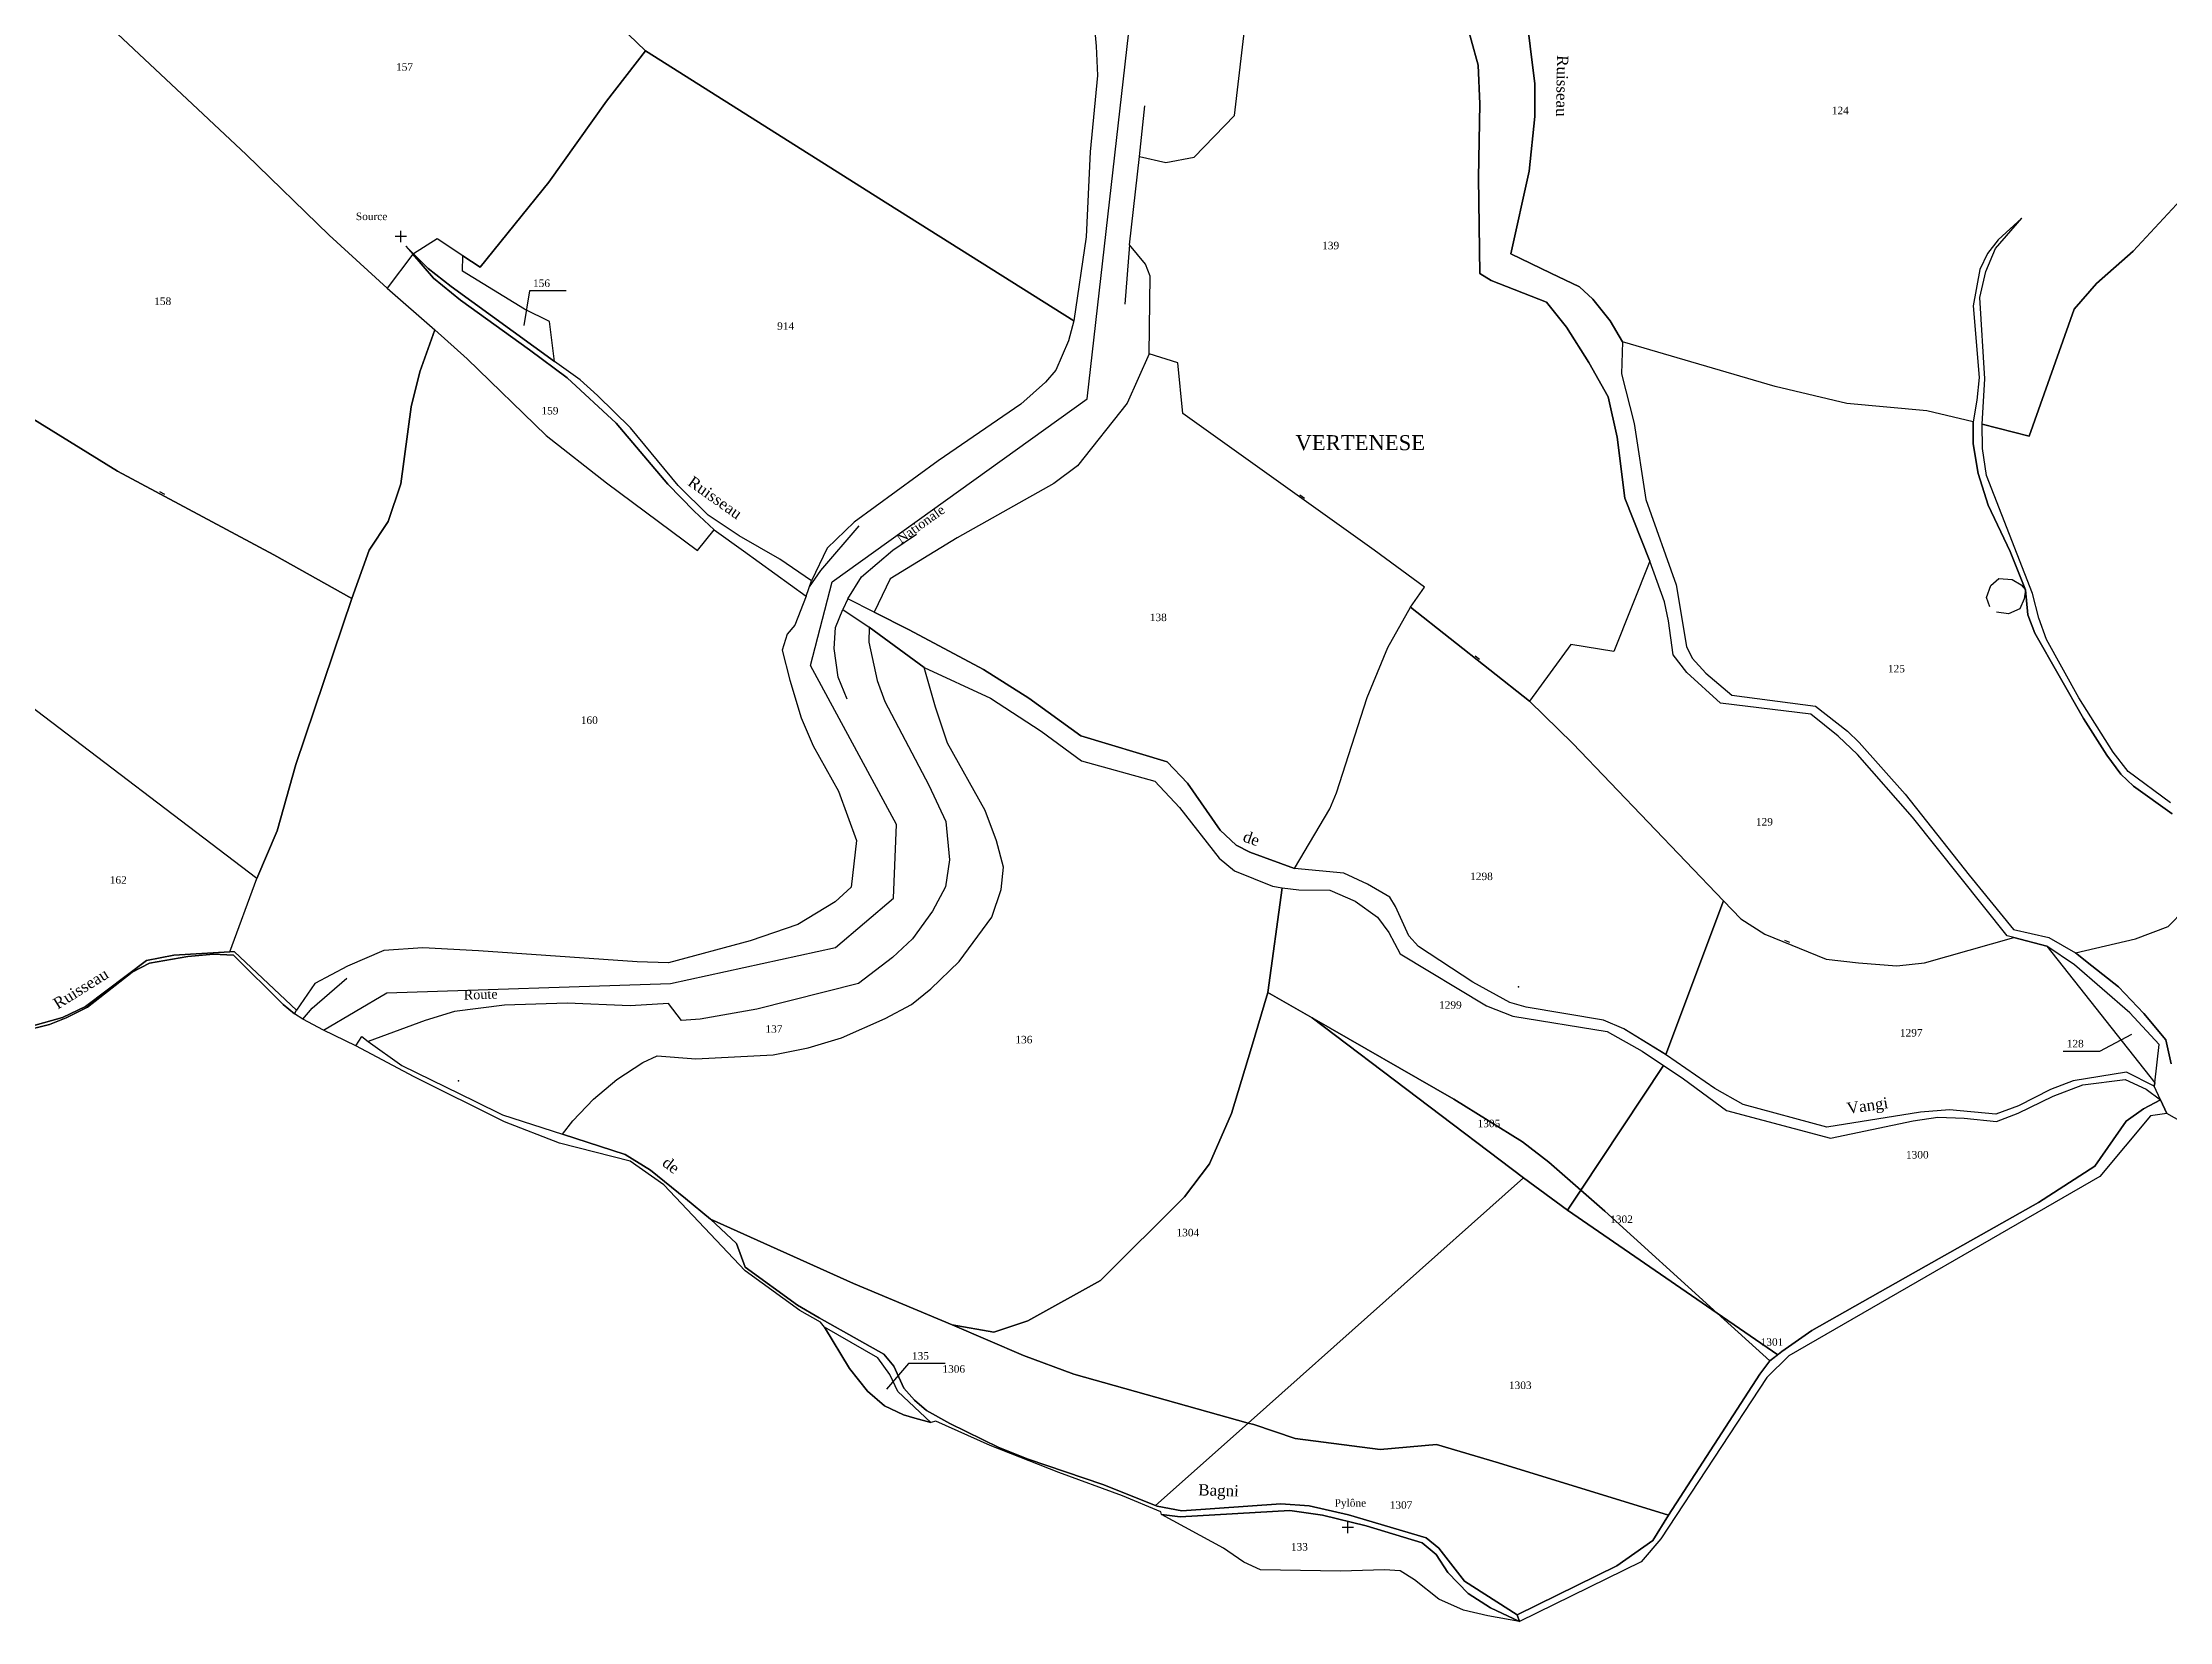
# Model space of a CAD drawing. Extents: x 1206804 to 1210977, y 6152742 to 6157901.
# Drawn here: x 1207997 to 1208564, y 6155538 to 6155960 of the extents above; entities that cross this region are included whole.
import ezdxf

# ---------------------------------------------------------------- set-up
doc = ezdxf.new("R2010")
doc.units = 0
doc.linetypes.add('CONTINU', pattern=[0])
doc.layers.get('0').update_dxf_attribs({"linetype": 'CONTINU'})
for name, color, linetype in [('1FLECHEFL', 7, 'CONTINU'), ('1LIEUDIT', 7, 'CONTINU'), ('1PARCELLE', 7, 'CONTINU'), ('1SUBDSECT', 7, 'CONTINU'), ('1TRONFLUV', 7, 'CONTINU'), ('1ZONCOMM', 7, 'CONTINU'), ('3CALVAIRE', 7, 'CONTINU'), ('3CALVAIRETEX', 7, 'CONTINU'), ('3FISCLINE', 7, 'CONTINUOUS'), ('3FLECHEPAR', 7, 'CONTINU'), ('3LIEUDITTEX', 7, 'CONTINU'), ('3MURNONMI', 7, 'CONTINU'), ('3PARCELLETEX', 7, 'CONTINU'), ('3SENTIER', 7, 'CONTINU'), ('3TRONFLUVTEX', 7, 'CONTINU'), ('3ZONCOMMTEX', 7, 'CONTINU')]:
    doc.layers.add(name, color=color, linetype=linetype)
doc.styles.get("Standard").update_dxf_attribs({"font": 'Times New Roman'})

# ---------------------------------------------------------------- blocks, each defined once
blk = doc.blocks.new('DETATOPO')
for points in [[(-1.5, 0), (1.5, 0)], [(0, -1.5), (0, 1.5)]]:
    blk.add_lwpolyline(points)
blk = doc.blocks.new('MURNOMI')
blk.add_line((-0.75, 0.5), (0.75, 0.5))
blk = doc.blocks.new('FLECHRU1')
blk.add_point((0, 0))

msp = doc.modelspace()

# ---------------------------------------------------------------- linework, layer by layer
at = {"layer": '1LIEUDIT'}
msp.add_lwpolyline([(1208574.82, 6155667.66), (1208563.77, 6155673.92), (1208559.46, 6155673.27), (1208545.91, 6155657.07), (1208463.01, 6155609.24), (1208457.1, 6155603.51), (1208428.86, 6155560.48), (1208423.58, 6155554.35), (1208391.17, 6155538.4), (1208382.73, 6155539.89), (1208376.18, 6155541.44), (1208369.59, 6155544.31), (1208363.13, 6155549.51), (1208359.34, 6155551.93), (1208355.17, 6155552.22), (1208343.37, 6155551.78), (1208322.04, 6155552.21), (1208317.65, 6155554.2), (1208313.32, 6155557.14), (1208312.17, 6155557.93), (1208295.71, 6155566.92), (1208295.52, 6155567.66), (1208285.23, 6155571.91), (1208268.26, 6155578.12), (1208249.96, 6155585.33), (1208235.48, 6155591.85), (1208234.18, 6155591.44), (1208229.86, 6155592.66), (1208226.9, 6155593.53), (1208221.82, 6155595.9), (1208217.22, 6155599.82), (1208212.48, 6155605.87), (1208205.8, 6155616.9), (1208204.72, 6155618.26), (1208199.25, 6155621.38), (1208184.61, 6155631.92), (1208162.96, 6155654.93), (1208153.98, 6155661.18), (1208135.15, 6155666.03), (1208120.43, 6155671.66), (1208096.36, 6155683.67), (1208080.78, 6155692.01), (1208072.2, 6155696.11), (1208066.65, 6155699.13), (1208064.48, 6155700.54), (1208061.4, 6155703.03), (1208048.18, 6155716.17), (1208042.87, 6155716.39), (1208035.96, 6155715.83), (1208025.81, 6155714.07), (1208021.19, 6155711.67), (1208009.21, 6155702.31), (1208003.52, 6155699.46), (1207999.09, 6155697.66), (1207991.92, 6155695.9)], dxfattribs=at)
at = {"layer": '1PARCELLE'}
for points in [[(1208011.52, 6155967.33), (1208055.82, 6155986.79), (1208084.98, 6156000.93), (1208087.52, 6156002.36), (1208097.8, 6156011.02), (1208120.48, 6155991.89), (1208137.57, 6155977.13), (1208158.09, 6155957.45), (1208147.63, 6155944.02), (1208132.23, 6155922.36), (1208113.92, 6155899.73), (1208109.38, 6155902.77), (1208102.47, 6155907.29), (1208096.19, 6155903.27), (1208094.14, 6155905.33), (1208095.98, 6155903.19), (1208089.19, 6155894.15), (1208073.73, 6155908.27), (1208051.57, 6155929.8), (1208011.52, 6155967.33)], [(1207912, 6155908.64), (1207935.05, 6155922.62), (1207945.06, 6155930.47), (1207957.28, 6155939.22), (1207969.31, 6155946.88), (1207981.21, 6155954.03), (1207994.39, 6155961.83), (1208011.52, 6155967.33), (1208051.57, 6155929.8), (1208073.73, 6155908.27), (1208089.19, 6155894.15), (1208101.83, 6155882.98), (1208097.91, 6155871.77), (1208095.56, 6155862.42), (1208092.77, 6155841.88), (1208089.46, 6155831.84), (1208084.32, 6155824.23), (1208079.71, 6155811.34), (1208058.94, 6155822.97), (1208017.22, 6155845.28), (1207991.68, 6155861.13), (1207962.88, 6155878.07), (1207923.72, 6155899.75), (1207912, 6155908.64)], [(1208158.09, 6155957.45), (1208222.64, 6155916.64), (1208272.33, 6155885.43), (1208270.89, 6155880.07), (1208267.5, 6155872.24), (1208264.76, 6155869.04), (1208258.17, 6155863.14), (1208236.07, 6155848.06), (1208213.72, 6155831.71), (1208206.53, 6155824.7), (1208202.31, 6155816.07), (1208193.9, 6155821.82), (1208183.06, 6155827.99), (1208174.76, 6155833.56), (1208166.78, 6155841.45), (1208154.02, 6155856.84), (1208145.22, 6155865.45), (1208140.59, 6155869.63), (1208133.8, 6155874.53), (1208132.41, 6155885.19), (1208125.78, 6155888.49), (1208109.26, 6155898.68), (1208109.38, 6155902.77), (1208113.92, 6155899.73), (1208132.23, 6155922.36), (1208147.63, 6155944.02), (1208158.09, 6155957.45)], [(1208133.8, 6155874.53), (1208132.41, 6155885.19), (1208125.78, 6155888.49), (1208109.26, 6155898.68), (1208109.38, 6155902.77), (1208102.47, 6155907.29), (1208096.19, 6155903.27), (1208100.13, 6155899.33), (1208106.21, 6155894.51), (1208133.8, 6155874.53)], [(1208095.98, 6155903.19), (1208089.19, 6155894.15), (1208101.83, 6155882.98), (1208110.5, 6155875.26), (1208131.6, 6155854.76), (1208147.68, 6155842.21), (1208171.9, 6155824.12), (1208176.38, 6155829.64), (1208171.04, 6155834.61), (1208163.97, 6155841.79), (1208150.26, 6155858.08), (1208137.16, 6155870.19), (1208127.14, 6155877.68), (1208108.74, 6155890.87), (1208101.5, 6155896.8), (1208095.98, 6155903.19)], [(1208176.38, 6155829.64), (1208184.15, 6155824), (1208200.88, 6155811.91), (1208197.86, 6155804.24), (1208195.82, 6155801.76), (1208194.51, 6155797.56), (1208196.51, 6155789.51), (1208199.58, 6155779.52), (1208202.75, 6155772.01), (1208209.5, 6155759.93), (1208214.33, 6155746.73), (1208212.87, 6155734.3), (1208208.67, 6155730.4), (1208198.72, 6155724.37), (1208185.96, 6155719.97), (1208164.15, 6155714.08), (1208155.84, 6155714.35), (1208113.53, 6155717.33), (1208098.66, 6155718.11), (1208088.23, 6155717.38), (1208078.57, 6155713.24), (1208069.84, 6155708.6), (1208064.98, 6155701.47), (1208048.47, 6155717.01), (1208047.16, 6155717.01), (1208054.39, 6155736.62), (1208059.85, 6155749.36), (1208064.81, 6155767.01), (1208079.71, 6155811.34), (1208084.32, 6155824.23), (1208089.46, 6155831.84), (1208092.77, 6155841.88), (1208095.56, 6155862.42), (1208097.91, 6155871.77), (1208101.83, 6155882.98), (1208110.5, 6155875.26), (1208131.6, 6155854.76), (1208147.68, 6155842.21), (1208171.9, 6155824.12), (1208176.38, 6155829.64)], [(1208292.36, 6155876.61), (1208286.51, 6155863.46), (1208273.27, 6155846.73), (1208266.96, 6155841.99), (1208241.2, 6155827.47), (1208223.27, 6155816.59), (1208219.02, 6155807.63), (1208228.39, 6155802.95), (1208248.22, 6155792.37), (1208260.27, 6155784.7), (1208274.14, 6155774.71), (1208297.21, 6155767.76), (1208302.56, 6155762.02), (1208311.31, 6155749.54), (1208315.61, 6155745.47), (1208319.22, 6155743.65), (1208331.16, 6155739.27), (1208340.52, 6155755.19), (1208342.32, 6155759.45), (1208350.56, 6155784.9), (1208356.06, 6155798.22), (1208362.07, 6155809), (1208365.79, 6155814.3), (1208352.35, 6155824.23), (1208301.36, 6155860.66), (1208300.02, 6155874.23), (1208292.36, 6155876.61)], [(1208393.77, 6155783.92), (1208405.4, 6155772.6), (1208445.56, 6155730.66), (1208450.21, 6155725.81), (1208456.57, 6155721.79), (1208472.95, 6155715.1), (1208481.52, 6155714.08), (1208491.78, 6155713.29), (1208499.14, 6155714.1), (1208522.94, 6155720.88), (1208521.22, 6155721.34), (1208495.96, 6155752.99), (1208481.27, 6155769.67), (1208476.15, 6155774.61), (1208468.83, 6155780.44), (1208444.76, 6155783.42), (1208435.76, 6155791.58), (1208432.15, 6155796.28), (1208430.92, 6155805.34), (1208429.84, 6155810.45), (1208425.9, 6155821.23), (1208416.32, 6155797.17), (1208404.82, 6155799.02), (1208393.77, 6155783.92)], [(1208430.18, 6155689.62), (1208419, 6155696.51), (1208413.51, 6155698.79), (1208392.93, 6155702.33), (1208388.58, 6155703.53), (1208378.66, 6155708.99), (1208364.22, 6155718.46), (1208361.62, 6155721.3), (1208358.08, 6155729.17), (1208356.53, 6155731.66), (1208350.58, 6155735.13), (1208344.33, 6155738.04), (1208331.16, 6155739.27), (1208340.52, 6155755.19), (1208342.32, 6155759.45), (1208350.56, 6155784.9), (1208356.06, 6155798.22), (1208362.07, 6155809), (1208393.77, 6155783.92), (1208405.4, 6155772.6), (1208445.56, 6155730.66), (1208430.18, 6155689.62)], [(1208135.94, 6155668.38), (1208138.67, 6155671.93), (1208144.18, 6155677.74), (1208150.43, 6155683.03), (1208157.38, 6155687.5), (1208161.15, 6155689.32), (1208171.45, 6155688.5), (1208192.07, 6155689.56), (1208201.43, 6155691.45), (1208210.29, 6155694.09), (1208221.93, 6155699.26), (1208229.03, 6155702.96), (1208234.16, 6155707.17), (1208241.73, 6155714.5), (1208250.45, 6155726.29), (1208252.87, 6155733.71), (1208253.49, 6155739.62), (1208251.64, 6155746.62), (1208248.63, 6155754.74), (1208238.62, 6155772.76), (1208235.4, 6155782.35), (1208232.37, 6155792.92), (1208217.67, 6155803.63), (1208217.64, 6155799.65), (1208219.83, 6155789.45), (1208221.85, 6155783.83), (1208233.65, 6155761.55), (1208238.12, 6155751.86), (1208239.15, 6155741.6), (1208238.06, 6155734.37), (1208234.58, 6155727.91), (1208229.25, 6155720.56), (1208223.9, 6155715.57), (1208214.83, 6155708.6), (1208187.74, 6155701.76), (1208172.62, 6155699.07), (1208167.66, 6155698.69), (1208164.17, 6155703.24), (1208153.96, 6155702.68), (1208137.16, 6155703.32), (1208120.44, 6155702.86), (1208107.11, 6155701.15), (1208099.32, 6155698.71), (1208084.11, 6155693.14), (1208093.05, 6155686.73), (1208112.5, 6155677.22), (1208119.95, 6155673.52), (1208135.94, 6155668.38)], [(1208239.88, 6155617.51), (1208213.57, 6155628.58), (1208175.41, 6155645.74), (1208168.72, 6155651.27), (1208159.36, 6155658.83), (1208152.65, 6155662.95), (1208135.94, 6155668.38), (1208138.67, 6155671.93), (1208144.18, 6155677.74), (1208150.43, 6155683.03), (1208157.38, 6155687.5), (1208161.15, 6155689.32), (1208171.45, 6155688.5), (1208192.07, 6155689.56), (1208201.43, 6155691.45), (1208210.29, 6155694.09), (1208221.93, 6155699.26), (1208229.03, 6155702.96), (1208234.16, 6155707.17), (1208241.73, 6155714.5), (1208250.45, 6155726.29), (1208252.87, 6155733.71), (1208253.49, 6155739.62), (1208251.64, 6155746.62), (1208248.63, 6155754.74), (1208238.62, 6155772.76), (1208235.4, 6155782.35), (1208232.37, 6155792.92), (1208250.06, 6155784.73), (1208263.61, 6155775.88), (1208274.37, 6155768), (1208293.89, 6155762.6), (1208300.51, 6155755.56), (1208311.04, 6155742.06), (1208315.15, 6155738.66), (1208325.27, 6155734.61), (1208327.84, 6155734.11), (1208324.03, 6155706.22), (1208319.68, 6155691.57), (1208314.38, 6155673.88), (1208308.43, 6155660.48), (1208301.82, 6155651.66), (1208279.43, 6155629.41), (1208260.02, 6155618.6), (1208250.93, 6155615.56), (1208239.88, 6155617.51)], [(1208047.16, 6155717.01), (1208054.39, 6155736.62), (1207991.51, 6155784.44), (1207994.67, 6155697.33), (1208002.58, 6155699.54), (1208008.75, 6155702.46), (1208024.98, 6155714.74), (1208032.28, 6155716.15), (1208047.16, 6155717.01)], [(1208335.87, 6155699.41), (1208324.03, 6155706.22), (1208327.84, 6155734.11), (1208332.26, 6155733.59), (1208340.6, 6155733.51), (1208347.35, 6155730.57), (1208353.29, 6155726.32), (1208356.29, 6155722.21), (1208359.35, 6155716.49), (1208382.31, 6155702.6), (1208389.38, 6155699.86), (1208414.56, 6155695.8), (1208423.9, 6155690.59), (1208429.59, 6155686.72), (1208407.48, 6155653.44), (1208398.93, 6155660.91), (1208391.94, 6155666.34), (1208373.66, 6155677.7), (1208335.87, 6155699.41)], [(1208450.78, 6155676.36), (1208443.24, 6155680.55), (1208430.37, 6155689.5), (1208430.18, 6155689.62), (1208445.56, 6155730.66), (1208450.21, 6155725.81), (1208456.57, 6155721.79), (1208472.95, 6155715.1), (1208481.52, 6155714.08), (1208491.78, 6155713.29), (1208499.14, 6155714.1), (1208522.94, 6155720.88), (1208531.81, 6155718.56), (1208560.57, 6155682.1), (1208560.37, 6155681.25), (1208552.99, 6155684.97), (1208538.83, 6155682.63), (1208532.74, 6155680.29), (1208524.27, 6155675.99), (1208518.22, 6155673.76), (1208505.82, 6155674.9), (1208498.12, 6155674.3), (1208473.13, 6155670.26), (1208450.78, 6155676.36)], [(1208531.81, 6155718.56), (1208560.57, 6155682.1), (1208561.78, 6155692.31), (1208553.93, 6155700.82), (1208539.18, 6155713.61), (1208531.81, 6155718.56)], [(1208318.77, 6155591.35), (1208272.28, 6155604.4), (1208258.84, 6155609.33), (1208239.88, 6155617.51), (1208250.93, 6155615.56), (1208260.02, 6155618.6), (1208279.43, 6155629.41), (1208301.82, 6155651.66), (1208308.43, 6155660.48), (1208314.38, 6155673.88), (1208319.68, 6155691.57), (1208324.03, 6155706.22), (1208335.87, 6155699.41), (1208392.17, 6155656.73), (1208318.77, 6155591.35)], [(1208335.87, 6155699.41), (1208373.66, 6155677.7), (1208391.94, 6155666.34), (1208398.93, 6155660.91), (1208407.48, 6155653.44), (1208403.99, 6155648.17), (1208392.17, 6155656.73), (1208335.87, 6155699.41)], [(1208429.59, 6155686.72), (1208434.86, 6155683.14), (1208446.38, 6155674.7), (1208474.1, 6155667.3), (1208496.13, 6155671.95), (1208502.71, 6155672.94), (1208509.73, 6155672.7), (1208518.36, 6155671.82), (1208524.17, 6155674.04), (1208533.5, 6155678.58), (1208541.42, 6155681.56), (1208552.7, 6155682.99), (1208558.28, 6155680.41), (1208562.08, 6155677.61), (1208557.52, 6155675.14), (1208552.93, 6155671.85), (1208544.57, 6155659.91), (1208529.59, 6155650.18), (1208496.15, 6155631.31), (1208469.13, 6155616.05), (1208461.07, 6155610.42), (1208460.01, 6155609.58), (1208443.87, 6155620.69), (1208413.9, 6155647.84), (1208407.48, 6155653.44), (1208429.59, 6155686.72)], [(1208385.51, 6155580.75), (1208369.04, 6155585.64), (1208353.96, 6155584.28), (1208331.34, 6155587.18), (1208320.28, 6155590.93), (1208318.77, 6155591.35), (1208392.17, 6155656.73), (1208403.99, 6155648.17), (1208443.87, 6155620.69), (1208457.95, 6155607.94), (1208455.21, 6155604.35), (1208430.88, 6155566.78), (1208385.51, 6155580.75)], [(1208407.48, 6155653.44), (1208413.9, 6155647.84), (1208443.87, 6155620.69), (1208403.99, 6155648.17), (1208407.48, 6155653.44)], [(1208294.07, 6155569.34), (1208280.03, 6155574.96), (1208260.12, 6155581.74), (1208252.26, 6155584.78), (1208239.18, 6155591.19), (1208233, 6155594.65), (1208229.77, 6155597.44), (1208226.95, 6155600.67), (1208224.26, 6155606.55), (1208221.65, 6155609.69), (1208215.15, 6155613.38), (1208204.4, 6155619.45), (1208198.62, 6155622.79), (1208184.66, 6155632.9), (1208182.35, 6155639.23), (1208175.41, 6155645.74), (1208213.57, 6155628.58), (1208239.88, 6155617.51), (1208258.84, 6155609.33), (1208272.28, 6155604.4), (1208318.77, 6155591.35), (1208294.07, 6155569.34)], [(1208460.01, 6155609.58), (1208457.95, 6155607.94), (1208443.87, 6155620.69), (1208460.01, 6155609.58)], [(1208234.18, 6155591.44), (1208225.33, 6155599.79), (1208223.23, 6155604.31), (1208220.03, 6155608.78), (1208205.8, 6155616.9), (1208212.48, 6155605.87), (1208217.22, 6155599.82), (1208221.82, 6155595.9), (1208226.9, 6155593.53), (1208229.86, 6155592.66), (1208234.18, 6155591.44)], [(1208376.5, 6155549.14), (1208369.59, 6155557.92), (1208366.28, 6155560.68), (1208345.56, 6155566.84), (1208335.02, 6155569.23), (1208327.48, 6155569.82), (1208301.11, 6155567.88), (1208294.47, 6155569.18), (1208294.07, 6155569.34), (1208318.77, 6155591.35), (1208320.28, 6155590.93), (1208331.34, 6155587.18), (1208353.96, 6155584.28), (1208369.04, 6155585.64), (1208385.51, 6155580.75), (1208430.88, 6155566.78), (1208426.71, 6155560), (1208417.1, 6155553.23), (1208390.5, 6155540.15), (1208376.5, 6155549.14)], [(1208391.17, 6155538.4), (1208382.73, 6155539.89), (1208376.18, 6155541.44), (1208369.59, 6155544.31), (1208363.13, 6155549.51), (1208359.34, 6155551.93), (1208355.17, 6155552.22), (1208343.37, 6155551.78), (1208322.04, 6155552.21), (1208317.65, 6155554.2), (1208313.32, 6155557.14), (1208312.17, 6155557.93), (1208295.71, 6155566.92), (1208300.62, 6155566.32), (1208329.88, 6155568.01), (1208338.57, 6155566.78), (1208350.22, 6155563.9), (1208365.18, 6155559.38), (1208368.96, 6155556.23), (1208372.01, 6155551.51), (1208377.47, 6155545.84), (1208383.4, 6155542.02), (1208391.17, 6155538.4)]]:
    msp.add_lwpolyline(points, close=True, dxfattribs=at)
for points in [[(1208277.39, 6155968.43), (1208278.27, 6155958.65), (1208278.57, 6155950.83), (1208276.65, 6155930.48), (1208275.6, 6155907.76), (1208272.33, 6155885.43), (1208222.64, 6155916.64), (1208158.09, 6155957.45), (1208137.57, 6155977.13)], [(1208374.48, 6155973.95), (1208380.08, 6155953.57), (1208380.55, 6155943.32), (1208380.21, 6155923.56), (1208380.59, 6155898), (1208383.63, 6155896.15), (1208398.31, 6155890.41), (1208403.67, 6155883.67), (1208409.63, 6155874.29), (1208414.79, 6155865.08), (1208417.21, 6155854.39), (1208419.21, 6155838.09), (1208425.9, 6155821.23), (1208416.32, 6155797.17), (1208404.82, 6155799.02), (1208393.77, 6155783.92), (1208362.07, 6155809), (1208365.79, 6155814.3), (1208352.35, 6155824.23), (1208301.36, 6155860.66), (1208300.02, 6155874.23), (1208292.36, 6155876.61), (1208292.65, 6155897.3), (1208291.44, 6155900.5), (1208287.14, 6155905.63), (1208289.78, 6155929.24), (1208296.8, 6155927.65), (1208304.37, 6155929.09), (1208315.15, 6155940.2), (1208318.25, 6155966.8)], [(1208577.9, 6155928.86), (1208554.8, 6155903.97), (1208545.03, 6155895.32), (1208539.06, 6155888.5), (1208527.1, 6155854.59), (1208514.55, 6155857.84), (1208515.23, 6155869.93), (1208513.88, 6155891.61), (1208515.47, 6155898.57), (1208518.12, 6155904.67), (1208525.12, 6155912.77), (1208518.79, 6155907.04), (1208515.92, 6155903.39), (1208513.9, 6155899.08), (1208512.1, 6155889.42), (1208513.72, 6155870.3), (1208513.08, 6155864.27), (1208512.17, 6155858.48), (1208512.17, 6155858.48), (1208499.74, 6155861.37), (1208478.48, 6155863.37), (1208459.35, 6155867.9), (1208418.61, 6155879.83), (1208415.37, 6155885.41), (1208410.67, 6155891.2), (1208407.15, 6155894.46), (1208399.46, 6155898.11), (1208388.86, 6155903.27), (1208393.69, 6155925.3), (1208395.21, 6155939.87), (1208395.23, 6155948.62), (1208392.73, 6155968.7)], [(1208564.72, 6155756.77), (1208553.46, 6155765.18), (1208549.46, 6155770.32), (1208540.29, 6155784.84), (1208531.73, 6155800.36), (1208529.63, 6155806.1), (1208527.96, 6155812.62), (1208515.71, 6155844.11), (1208514.59, 6155851.35), (1208514.55, 6155857.84), (1208527.1, 6155854.59), (1208539.06, 6155888.5), (1208545.03, 6155895.32), (1208554.8, 6155903.97), (1208577.9, 6155928.86)], [(1208565.23, 6155753.91), (1208554.89, 6155761.26), (1208551.55, 6155764.41), (1208547.8, 6155769.5), (1208541.52, 6155779.29), (1208528.57, 6155802.04), (1208526.75, 6155806.94), (1208526.1, 6155813.65), (1208521.97, 6155823.83), (1208516.17, 6155836.21), (1208513.44, 6155844.69), (1208512.13, 6155852.62), (1208512.17, 6155858.48), (1208499.74, 6155861.37), (1208478.48, 6155863.37), (1208459.35, 6155867.9), (1208418.61, 6155879.83), (1208418.39, 6155871.23), (1208421.76, 6155857.97), (1208424.88, 6155837.71), (1208432.93, 6155815), (1208435.71, 6155798.47), (1208437.18, 6155795.41), (1208440.82, 6155791.37), (1208447.77, 6155785.54), (1208470.09, 6155782.56), (1208478.58, 6155775.96), (1208481.69, 6155772.91), (1208493.97, 6155759.08), (1208511.03, 6155737.48), (1208522.87, 6155723.04), (1208532.32, 6155720.91), (1208539.42, 6155716.74), (1208539.42, 6155716.74), (1208555.4, 6155720.5), (1208564.11, 6155723.83), (1208568.54, 6155728.26)], [(1207991.68, 6155861.13), (1208017.22, 6155845.28), (1208058.94, 6155822.97), (1208079.71, 6155811.34), (1208064.81, 6155767.01), (1208059.85, 6155749.36), (1208054.39, 6155736.62), (1207991.51, 6155784.44)], [(1208564.95, 6155687.2), (1208563.54, 6155693.53), (1208557.67, 6155700.63), (1208550.91, 6155707.73), (1208543.8, 6155713.3), (1208539.42, 6155716.74), (1208539.42, 6155716.74), (1208555.4, 6155720.5), (1208564.11, 6155723.83), (1208568.54, 6155728.26)]]:
    msp.add_lwpolyline(points, dxfattribs=at)
at = {"layer": '1SUBDSECT'}
msp.add_lwpolyline([(1208574.82, 6155667.66), (1208563.77, 6155673.92), (1208559.46, 6155673.27), (1208545.91, 6155657.07), (1208463.01, 6155609.24), (1208457.1, 6155603.51), (1208428.86, 6155560.48), (1208423.58, 6155554.35), (1208391.17, 6155538.4), (1208382.73, 6155539.89), (1208376.18, 6155541.44), (1208369.59, 6155544.31), (1208363.13, 6155549.51), (1208359.34, 6155551.93), (1208355.17, 6155552.22), (1208343.37, 6155551.78), (1208322.04, 6155552.21), (1208317.65, 6155554.2), (1208313.32, 6155557.14), (1208312.17, 6155557.93), (1208295.71, 6155566.92), (1208295.52, 6155567.66), (1208285.23, 6155571.91), (1208268.26, 6155578.12), (1208249.96, 6155585.33), (1208235.48, 6155591.85), (1208234.18, 6155591.44), (1208229.86, 6155592.66), (1208226.9, 6155593.53), (1208221.82, 6155595.9), (1208217.22, 6155599.82), (1208212.48, 6155605.87), (1208205.8, 6155616.9), (1208204.72, 6155618.26), (1208199.25, 6155621.38), (1208184.61, 6155631.92), (1208162.96, 6155654.93), (1208153.98, 6155661.18), (1208135.15, 6155666.03), (1208120.43, 6155671.66), (1208096.36, 6155683.67), (1208080.78, 6155692.01), (1208072.2, 6155696.11), (1208066.65, 6155699.13), (1208064.48, 6155700.54), (1208061.4, 6155703.03), (1208048.18, 6155716.17), (1208042.87, 6155716.39), (1208035.96, 6155715.83), (1208025.81, 6155714.07), (1208021.19, 6155711.67), (1208009.21, 6155702.31), (1208003.52, 6155699.46), (1207999.09, 6155697.66), (1207991.92, 6155695.9)], dxfattribs=at)
at = {"layer": '1TRONFLUV'}
for points in [[(1208574.82, 6155667.66), (1208563.77, 6155673.92), (1208562.08, 6155677.61), (1208560.37, 6155681.25), (1208560.57, 6155682.1), (1208561.78, 6155692.31), (1208553.93, 6155700.82), (1208539.18, 6155713.61), (1208531.81, 6155718.56), (1208522.94, 6155720.88), (1208521.22, 6155721.34), (1208495.96, 6155752.99), (1208481.27, 6155769.67), (1208476.15, 6155774.61), (1208468.83, 6155780.44), (1208444.76, 6155783.42), (1208435.76, 6155791.58), (1208432.15, 6155796.28), (1208430.92, 6155805.34), (1208429.84, 6155810.45), (1208425.9, 6155821.23), (1208419.21, 6155838.09), (1208417.21, 6155854.39), (1208414.79, 6155865.08), (1208409.63, 6155874.29), (1208403.67, 6155883.67), (1208398.31, 6155890.41), (1208383.63, 6155896.15), (1208380.59, 6155898), (1208380.21, 6155923.56), (1208380.55, 6155943.32), (1208380.08, 6155953.57), (1208374.48, 6155973.95)], [(1208392.73, 6155968.7), (1208395.23, 6155948.62), (1208395.21, 6155939.87), (1208393.69, 6155925.3), (1208388.86, 6155903.27), (1208399.46, 6155898.11), (1208407.15, 6155894.46), (1208410.67, 6155891.2), (1208415.37, 6155885.41), (1208418.61, 6155879.83), (1208418.39, 6155871.23), (1208421.76, 6155857.97), (1208424.88, 6155837.71), (1208432.93, 6155815), (1208435.71, 6155798.47), (1208437.18, 6155795.41), (1208440.82, 6155791.37), (1208447.77, 6155785.54), (1208470.09, 6155782.56), (1208478.58, 6155775.96), (1208481.69, 6155772.91), (1208493.97, 6155759.08), (1208511.03, 6155737.48), (1208522.87, 6155723.04), (1208532.32, 6155720.91), (1208539.42, 6155716.74), (1208543.8, 6155713.3), (1208550.91, 6155707.73), (1208557.67, 6155700.63), (1208563.54, 6155693.53), (1208564.95, 6155687.2)], [(1208564.72, 6155756.77), (1208553.46, 6155765.18), (1208549.46, 6155770.32), (1208540.29, 6155784.84), (1208531.73, 6155800.36), (1208529.63, 6155806.1), (1208527.96, 6155812.62), (1208515.71, 6155844.11), (1208514.59, 6155851.35), (1208514.55, 6155857.84), (1208515.23, 6155869.93), (1208513.88, 6155891.61), (1208515.47, 6155898.57), (1208518.12, 6155904.67), (1208525.12, 6155912.77), (1208518.79, 6155907.04), (1208515.92, 6155903.39), (1208513.9, 6155899.08), (1208512.1, 6155889.42), (1208513.72, 6155870.3), (1208513.08, 6155864.27), (1208512.17, 6155858.48), (1208512.13, 6155852.62), (1208513.44, 6155844.69), (1208516.17, 6155836.21), (1208521.97, 6155823.83), (1208526.1, 6155813.65), (1208526.75, 6155806.94), (1208528.57, 6155802.04), (1208541.52, 6155779.29), (1208547.8, 6155769.5), (1208551.55, 6155764.41), (1208554.89, 6155761.26), (1208565.23, 6155753.91)], [(1207991.92, 6155695.9), (1207999.09, 6155697.66), (1208003.52, 6155699.46), (1208009.21, 6155702.31), (1208021.19, 6155711.67), (1208025.81, 6155714.07), (1208035.96, 6155715.83), (1208042.87, 6155716.39), (1208048.18, 6155716.17), (1208061.4, 6155703.03), (1208064.48, 6155700.54), (1208064.98, 6155701.47), (1208048.47, 6155717.01), (1208047.16, 6155717.01), (1208032.28, 6155716.15), (1208024.98, 6155714.74), (1208008.75, 6155702.46), (1208002.58, 6155699.54), (1207994.67, 6155697.33)]]:
    msp.add_lwpolyline(points, dxfattribs=at)
for points in [[(1208133.8, 6155874.53), (1208106.21, 6155894.51), (1208100.13, 6155899.33), (1208096.19, 6155903.27), (1208094.14, 6155905.33), (1208095.98, 6155903.19), (1208101.5, 6155896.8), (1208108.74, 6155890.87), (1208127.14, 6155877.68), (1208137.16, 6155870.19), (1208150.26, 6155858.08), (1208163.97, 6155841.79), (1208171.04, 6155834.61), (1208176.38, 6155829.64), (1208184.15, 6155824), (1208200.88, 6155811.91), (1208202.31, 6155816.07), (1208193.9, 6155821.82), (1208183.06, 6155827.99), (1208174.76, 6155833.56), (1208166.78, 6155841.45), (1208154.02, 6155856.84), (1208145.22, 6155865.45), (1208140.59, 6155869.63), (1208133.8, 6155874.53)], [(1208219.02, 6155807.63), (1208212.03, 6155811.26), (1208210.65, 6155808.37), (1208217.67, 6155803.63), (1208232.37, 6155792.92), (1208250.06, 6155784.73), (1208263.61, 6155775.88), (1208274.37, 6155768), (1208293.89, 6155762.6), (1208300.51, 6155755.56), (1208311.04, 6155742.06), (1208315.15, 6155738.66), (1208325.27, 6155734.61), (1208327.84, 6155734.11), (1208332.26, 6155733.59), (1208340.6, 6155733.51), (1208347.35, 6155730.57), (1208353.29, 6155726.32), (1208356.29, 6155722.21), (1208359.35, 6155716.49), (1208382.31, 6155702.6), (1208389.38, 6155699.86), (1208414.56, 6155695.8), (1208423.9, 6155690.59), (1208434.86, 6155683.14), (1208446.38, 6155674.7), (1208474.1, 6155667.3), (1208496.13, 6155671.95), (1208502.71, 6155672.94), (1208509.73, 6155672.7), (1208518.36, 6155671.82), (1208524.17, 6155674.04), (1208533.5, 6155678.58), (1208541.42, 6155681.56), (1208552.7, 6155682.99), (1208558.28, 6155680.41), (1208562.08, 6155677.61), (1208560.37, 6155681.25), (1208552.99, 6155684.97), (1208538.83, 6155682.63), (1208532.74, 6155680.29), (1208524.27, 6155675.99), (1208518.22, 6155673.76), (1208505.82, 6155674.9), (1208498.12, 6155674.3), (1208473.13, 6155670.26), (1208450.78, 6155676.36), (1208443.24, 6155680.55), (1208430.37, 6155689.5), (1208419, 6155696.51), (1208413.51, 6155698.79), (1208392.93, 6155702.33), (1208388.58, 6155703.53), (1208378.66, 6155708.99), (1208364.22, 6155718.46), (1208361.62, 6155721.3), (1208358.08, 6155729.17), (1208356.53, 6155731.66), (1208350.58, 6155735.13), (1208344.33, 6155738.04), (1208331.16, 6155739.27), (1208319.22, 6155743.65), (1208315.61, 6155745.47), (1208311.31, 6155749.54), (1208302.56, 6155762.02), (1208297.21, 6155767.76), (1208274.14, 6155774.71), (1208260.27, 6155784.7), (1208248.22, 6155792.37), (1208228.39, 6155802.95), (1208219.02, 6155807.63)], [(1208390.5, 6155540.15), (1208391.17, 6155538.4), (1208383.4, 6155542.02), (1208377.47, 6155545.84), (1208372.01, 6155551.51), (1208368.96, 6155556.23), (1208365.18, 6155559.38), (1208350.22, 6155563.9), (1208338.57, 6155566.78), (1208329.88, 6155568.01), (1208300.62, 6155566.32), (1208295.71, 6155566.92), (1208295.52, 6155567.66), (1208285.23, 6155571.91), (1208268.26, 6155578.12), (1208249.96, 6155585.33), (1208235.48, 6155591.85), (1208234.18, 6155591.44), (1208225.33, 6155599.79), (1208223.23, 6155604.31), (1208220.03, 6155608.78), (1208205.8, 6155616.9), (1208204.72, 6155618.26), (1208199.25, 6155621.38), (1208184.61, 6155631.92), (1208162.96, 6155654.93), (1208153.98, 6155661.18), (1208135.15, 6155666.03), (1208120.43, 6155671.66), (1208096.36, 6155683.67), (1208080.78, 6155692.01), (1208082.36, 6155694.46), (1208084.11, 6155693.14), (1208093.05, 6155686.73), (1208112.5, 6155677.22), (1208119.95, 6155673.52), (1208135.94, 6155668.38), (1208152.65, 6155662.95), (1208159.36, 6155658.83), (1208168.72, 6155651.27), (1208175.41, 6155645.74), (1208182.35, 6155639.23), (1208184.66, 6155632.9), (1208198.62, 6155622.79), (1208204.4, 6155619.45), (1208215.15, 6155613.38), (1208221.65, 6155609.69), (1208224.26, 6155606.55), (1208226.95, 6155600.67), (1208229.77, 6155597.44), (1208233, 6155594.65), (1208239.18, 6155591.19), (1208252.26, 6155584.78), (1208260.12, 6155581.74), (1208280.03, 6155574.96), (1208294.47, 6155569.18), (1208301.11, 6155567.88), (1208327.48, 6155569.82), (1208335.02, 6155569.23), (1208345.56, 6155566.84), (1208366.28, 6155560.68), (1208369.59, 6155557.92), (1208376.5, 6155549.14), (1208390.5, 6155540.15)], [(1208391.17, 6155538.4), (1208390.5, 6155540.15), (1208417.1, 6155553.23), (1208426.71, 6155560), (1208430.88, 6155566.78), (1208455.21, 6155604.35), (1208457.95, 6155607.94), (1208461.07, 6155610.42), (1208469.13, 6155616.05), (1208496.15, 6155631.31), (1208529.59, 6155650.18), (1208544.57, 6155659.91), (1208552.93, 6155671.85), (1208557.52, 6155675.14), (1208562.08, 6155677.61), (1208563.77, 6155673.92), (1208559.46, 6155673.27), (1208545.91, 6155657.07), (1208463.01, 6155609.24), (1208457.1, 6155603.51), (1208428.86, 6155560.48), (1208423.58, 6155554.35), (1208391.17, 6155538.4)]]:
    msp.add_lwpolyline(points, close=True, dxfattribs=at)
at = {"layer": '1ZONCOMM'}
msp.add_lwpolyline([(1208072.2, 6155696.11), (1208089.03, 6155706.15), (1208164.7, 6155708.58), (1208208.77, 6155718.2), (1208224.16, 6155731.35), (1208225.02, 6155751.05), (1208202.02, 6155793.45), (1208207.86, 6155815.77), (1208275.88, 6155864.6), (1208288.29, 6155974.28), (1208270.13, 6156002.14), (1208254.08, 6156035.13), (1208253.72, 6156058.65), (1208265.07, 6156077.98), (1208295.59, 6156096.9), (1208324.8, 6156136.88), (1208346.75, 6156143.23), (1208367.58, 6156142.47), (1208386.35, 6156130.61), (1208415.15, 6156094.12), (1208502.78, 6156062.87), (1208547.36, 6156056.52), (1208607.37, 6156062.78)], dxfattribs=at)
at = {"layer": '3FISCLINE'}
msp.add_lwpolyline([(1208516.58, 6155809.09), (1208515.66, 6155811.58), (1208516.81, 6155814.74), (1208518.99, 6155816.62), (1208522.52, 6155816.41), (1208524.92, 6155814.96), (1208526.1, 6155813.65), (1208525.73, 6155811.25), (1208524.58, 6155808.53), (1208521.53, 6155807.25), (1208518.36, 6155807.7)], dxfattribs=at)
at = {"layer": '3FLECHEPAR'}
for points in [[(1208136.91, 6155893.4), (1208127.12, 6155893.42), (1208125.59, 6155884.11)], [(1208536.16, 6155690.56), (1208545.96, 6155690.54), (1208554.45, 6155695.06)], [(1208237.99, 6155607.24), (1208228.2, 6155607.26), (1208222.32, 6155600.35)]]:
    msp.add_lwpolyline(points, dxfattribs=at)
at = {"layer": '3SENTIER'}
for points in [[(1208289.78, 6155929.24), (1208291.23, 6155942.74)], [(1208287.14, 6155905.63), (1208285.91, 6155889.86)], [(1208201.76, 6155814.45), (1208204.83, 6155818.76), (1208215.05, 6155830.71)], [(1208212.03, 6155811.26), (1208215.68, 6155817.12), (1208224.02, 6155824.21), (1208230.36, 6155828.52)], [(1208211.88, 6155784.5), (1208209.45, 6155790.33), (1208208.35, 6155797.96), (1208208.76, 6155803.55), (1208210.65, 6155808.37)], [(1208066.65, 6155699.13), (1208069.15, 6155702.01), (1208078.38, 6155710.04)]]:
    msp.add_lwpolyline(points, dxfattribs=at)

# ---------------------------------------------------------------- block references
at = {"layer": '1FLECHEFL'}
for p, rotation in [((1208390.86, 6155707.75), 344.7), ((1208108.15, 6155682.65), 334.6)]:
    msp.add_blockref('FLECHRU1', p, dxfattribs=dict(at, rotation=rotation))
at = {"layer": '3CALVAIRE', "rotation": 90}
for p in [(1208092.83, 6155907.91), (1208345.39, 6155563.49)]:
    msp.add_blockref('DETATOPO', p, dxfattribs=at)
at = {"layer": '3MURNONMI'}
for p, rotation in [((1208028.86, 6155839.05), 332), ((1208332.9, 6155838.12), 324.6), ((1208379.57, 6155795.16), 321.7), ((1208462.3, 6155719.45), 337.8)]:
    msp.add_blockref('MURNOMI', p, dxfattribs=dict(at, rotation=rotation))

# ---------------------------------------------------------------- texts
at = {"layer": '3CALVAIRETEX'}
for s, p in [('Source', (1208080.82, 6155912.26)), ('Pylône', (1208341.84, 6155569.03))]:
    msp.add_text(s, height=2, dxfattribs=at).set_placement(p)
at = {"layer": '3LIEUDITTEX'}
msp.add_text('VERTENESE', height=4, dxfattribs=at).set_placement((1208331.4, 6155850.89))
at = {"layer": '3PARCELLETEX'}
for s, p in [('157', (1208091.53, 6155952.12)), ('124', (1208474.43, 6155940.5)), ('139', (1208338.52, 6155904.49)), ('156', (1208128.05, 6155894.42)), ('158', (1208027.04, 6155889.63)), ('914', (1208193.16, 6155883)), ('159', (1208130.31, 6155860.42)), ('138', (1208292.55, 6155805.28)), ('125', (1208489.41, 6155791.6)), ('160', (1208140.81, 6155777.86)), ('129', (1208454.19, 6155750.74)), ('162', (1208015.18, 6155735.22)), ('1298', (1208377.99, 6155736.19)), ('1299', (1208369.7, 6155701.88)), ('137', (1208190.04, 6155695.47)), ('136', (1208256.7, 6155692.64)), ('1297', (1208492.61, 6155694.46)), ('128', (1208537.09, 6155691.56)), ('1305', (1208379.98, 6155670.26)), ('1300', (1208494.22, 6155661.91)), ('1302', (1208415.34, 6155644.71)), ('1304', (1208299.68, 6155641.16)), ('135', (1208229.12, 6155608.26)), ('1301', (1208455.46, 6155611.94)), ('1306', (1208237.24, 6155604.77)), ('1303', (1208388.34, 6155600.42)), ('1307', (1208356.53, 6155568.47)), ('133', (1208330.19, 6155557.32))]:
    msp.add_text(s, height=2, dxfattribs=at).set_placement(p)
at = {"layer": '3TRONFLUVTEX'}
for s, rotation, p in [('Ruisseau', 269, (1208401.18, 6155956.27)), ('Ruisseau', 324.6, (1208169.08, 6155841.75)), ('de', 340.8, (1208317.13, 6155746.6)), ('Ruisseau', 32.1, (1208001.31, 6155701.63)), ('Vangi', 8.2, (1208478.66, 6155673.79)), ('de', 323.2, (1208162.25, 6155660.22)), ('Bagni', 358.4, (1208305.44, 6155572.05))]:
    msp.add_text(s, height=3, rotation=rotation, dxfattribs=at).set_placement(p)
at = {"layer": '3ZONCOMMTEX'}
for s, rotation, p in [('Nationale', 35.6, (1208226.22, 6155825.87)), ('Route', 1.8, (1208109.63, 6155704.3))]:
    msp.add_text(s, height=2.5, rotation=rotation, dxfattribs=at).set_placement(p)

doc.saveas('drawing.dxf')
